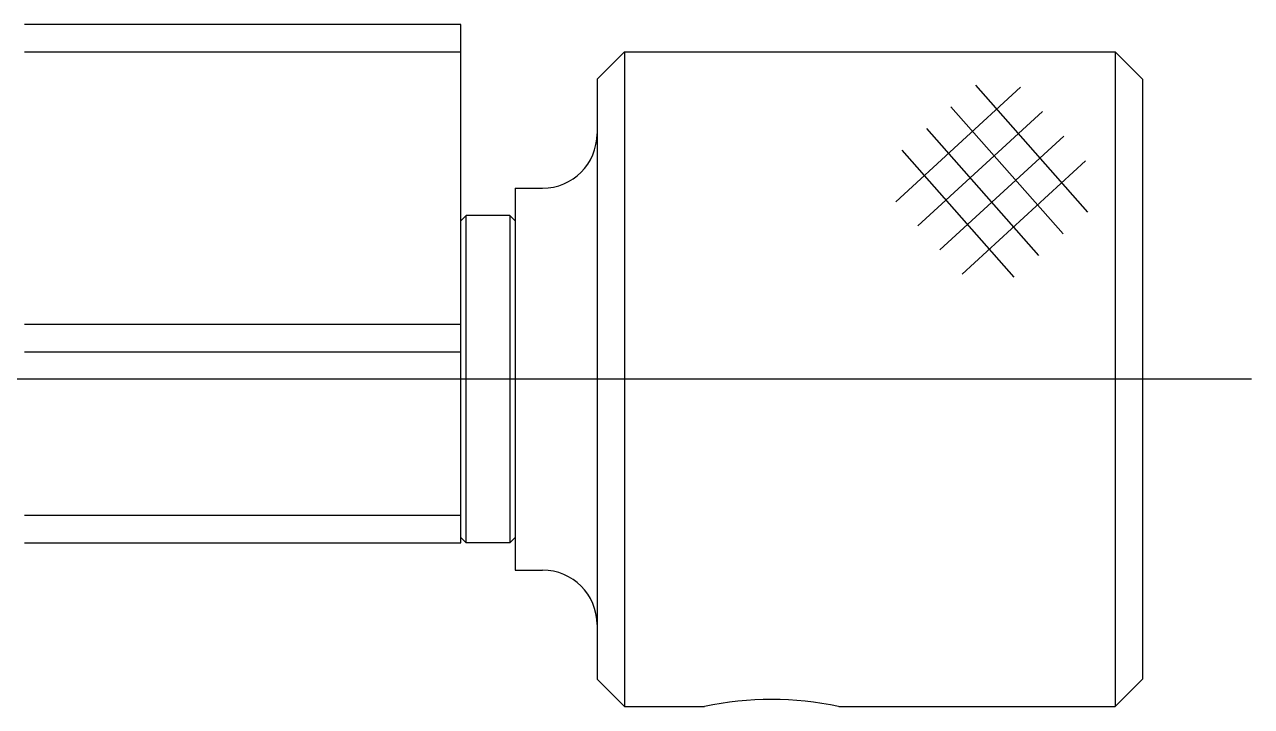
# Model space of a CAD drawing. Extents: x 1 to 191, y 0 to 116.
# Drawn here: x 97.26 to 119.76, y 101.13 to 113.63 of the extents above; entities that cross this region are included whole.
import ezdxf

# ---------------------------------------------------------------- set-up
doc = ezdxf.new("R2010")
doc.units = 0
doc.linetypes.add('CENTER', pattern=[50.8, 31.75, -6.35, 6.35, -6.35])
doc.layers.get('0').update_dxf_attribs({"linetype": 'CONTINUOUS'})
doc.layers.add('CENTER', color=1, linetype='CENTER')

msp = doc.modelspace()

# ---------------------------------------------------------------- linework, layer by layer
at = {"color": 7, "linetype": 'CONTINUOUS'}
for p, q in [((105.262, 113.631), (97.262, 113.631)), ((105.262, 104.131), (105.262, 113.631)), ((97.262, 113.131), (105.262, 113.131)), ((107.762, 112.631), (108.262, 113.131)), ((108.262, 113.131), (108.262, 101.131)), ((108.262, 113.131), (117.262, 113.131)), ((117.262, 113.131), (117.262, 101.131)), ((117.762, 112.631), (117.262, 113.131)), ((107.762, 112.631), (107.762, 101.631)), ((117.762, 112.631), (117.762, 101.631)), ((106.262, 110.631), (106.262, 103.631)), ((106.262, 110.631), (106.762, 110.631)), ((105.262, 110.031), (105.362, 110.131)), ((105.362, 104.131), (105.362, 110.131)), ((106.162, 110.131), (105.362, 110.131)), ((106.162, 110.131), (106.162, 104.131)), ((106.262, 110.031), (106.162, 110.131)), ((105.262, 108.131), (97.262, 108.131)), ((97.262, 107.631), (105.262, 107.631)), ((105.262, 104.631), (97.262, 104.631)), ((105.262, 104.231), (105.362, 104.131)), ((106.262, 104.231), (106.162, 104.131)), ((97.262, 104.131), (105.262, 104.131)), ((106.162, 104.131), (105.362, 104.131)), ((106.262, 103.631), (106.762, 103.631)), ((107.762, 101.631), (108.262, 101.131)), ((117.762, 101.631), (117.262, 101.131)), ((108.262, 101.131), (109.733, 101.131)), ((112.192, 101.131), (117.262, 101.131))]:
    msp.add_line(p, q, dxfattribs=at)
at = {"color": 3, "linetype": 'CONTINUOUS'}
for p, q in [((114.699, 112.519), (116.756, 110.19)), ((113.238, 110.383), (115.529, 112.485)), ((114.25, 112.121), (116.306, 109.793)), ((113.643, 109.941), (115.927, 112.035)), ((113.8, 111.724), (115.856, 109.396)), ((114.049, 109.499), (116.324, 111.586)), ((113.35, 111.327), (115.407, 108.999)), ((114.455, 109.057), (116.721, 111.136))]:
    msp.add_line(p, q, dxfattribs=at)
at = {"color": 7, "linetype": 'CONTINUOUS'}
for centre, radius, start, end in [((106.762, 111.631), 1, 270, 0), ((106.762, 102.631), 1, 0, 90), ((110.962, 95.259), 6, 78.1754, 101.8246)]:
    msp.add_arc(centre, radius, start, end, dxfattribs=at)
at = {"layer": 'CENTER', "color": 1, "linetype": 'CENTER'}
msp.add_line((119.762, 107.131), (96.762, 107.131), dxfattribs=at)

doc.saveas('drawing.dxf')
